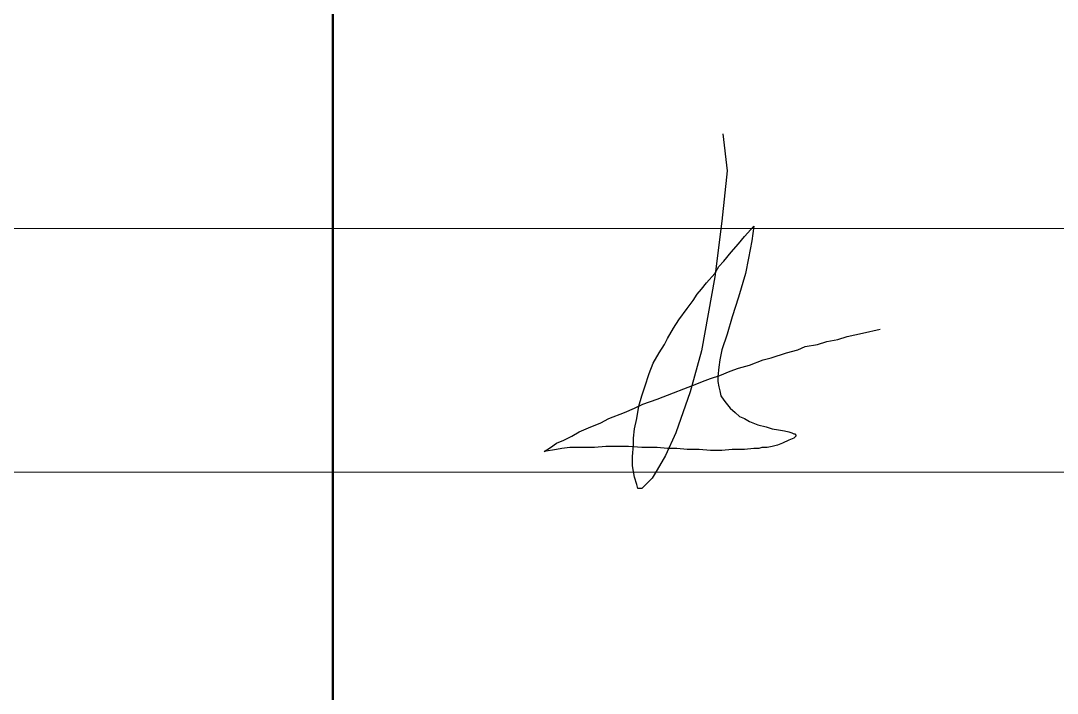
# Model space of a CAD drawing. Header units: millimetres. Extents: x -695119 to 412940, y -249585 to 622758.
# Drawn here: x 17.231 to 18.072, y 0.802 to 1.348 of the extents above; entities that cross this region are included whole.
import ezdxf

# ---------------------------------------------------------------- set-up
doc = ezdxf.new("R2010")
doc.units = ezdxf.units.MM
for name, color, linetype in [('PDF _020_средний', 7, 'Continuous'), ('PDF _020_текст', 5, 'Continuous'), ('PDF _050_основной', 7, 'Continuous')]:
    doc.layers.add(name, color=color, linetype=linetype)

msp = doc.modelspace()

# ---------------------------------------------------------------- linework, layer by layer
at = {"layer": 'PDF _020_средний', "lineweight": 20}
for points in [[(15.90877, 1.17926), (18.46814, 1.17926)], [(15.90877, 0.98175), (18.46814, 0.98175)]]:
    msp.add_lwpolyline(points, dxfattribs=at)
at = {"layer": 'PDF _020_текст', "lineweight": 30}
msp.add_lwpolyline([(17.80059, 1.25593), (17.80392, 1.22593), (17.79976, 1.18509), (17.79392, 1.14009), (17.78309, 1.08009), (17.77392, 1.04675), (17.76225, 1.01341), (17.75392, 0.99508), (17.74725, 0.98341), (17.74309, 0.97674), (17.73725, 0.97091), (17.73475, 0.96841), (17.73309, 0.96841), (17.73142, 0.96841), (17.73059, 0.97174), (17.72892, 0.97758), (17.72725, 0.98675), (17.72725, 0.99425), (17.72808, 1.00341), (17.72808, 1.00925), (17.72892, 1.01675), (17.73059, 1.02508), (17.73225, 1.03508), (17.73475, 1.04342), (17.73725, 1.05092), (17.74059, 1.06175), (17.74392, 1.07009), (17.74892, 1.07842), (17.75309, 1.08509), (17.75559, 1.09009), (17.76059, 1.09842), (17.76475, 1.10509), (17.77142, 1.11426), (17.77642, 1.12092), (17.77976, 1.12592), (17.78309, 1.13009), (17.78726, 1.13509), (17.79392, 1.14259), (17.79726, 1.14843), (17.80142, 1.15259), (17.80726, 1.16009), (17.81309, 1.16676), (17.81809, 1.17259), (17.82559, 1.18093), (17.82393, 1.16926), (17.82143, 1.15509), (17.81893, 1.14259), (17.81309, 1.12342), (17.80809, 1.10759), (17.80392, 1.09342), (17.79976, 1.08092), (17.79809, 1.07259), (17.79726, 1.06675), (17.79642, 1.05925), (17.79642, 1.05508), (17.79726, 1.05092), (17.79809, 1.04758), (17.79892, 1.04342), (17.80142, 1.04008), (17.80309, 1.03758), (17.80642, 1.03342), (17.81059, 1.03008), (17.81393, 1.02675), (17.81809, 1.02508), (17.82226, 1.02258), (17.82893, 1.02008), (17.83559, 1.01841), (17.84059, 1.01675), (17.84559, 1.01591), (17.85059, 1.01508), (17.85393, 1.01425), (17.85643, 1.01341), (17.8581, 1.01258), (17.85893, 1.01258), (17.85976, 1.01175), (17.85976, 1.01091), (17.8581, 1.00925), (17.85393, 1.00758), (17.84893, 1.00508), (17.84476, 1.00341), (17.84059, 1.00258), (17.83643, 1.00175), (17.83226, 1.00175), (17.82976, 1.00091), (17.82559, 1.00091), (17.81809, 1.00008), (17.80809, 1.00008), (17.79976, 0.99925), (17.79059, 0.99925), (17.78142, 1.00008), (17.77142, 1.00008), (17.76309, 1.00091), (17.75559, 1.00091), (17.74725, 1.00175), (17.73475, 1.00175), (17.72392, 1.00258), (17.71558, 1.00258), (17.70558, 1.00258), (17.69642, 1.00175), (17.68641, 1.00175), (17.67975, 1.00175), (17.67641, 1.00175), (17.66975, 1.00091), (17.66558, 1.00008), (17.65558, 0.99841), (17.66058, 1.00175), (17.66558, 1.00508), (17.67141, 1.00758), (17.67808, 1.01091), (17.68391, 1.01425), (17.69142, 1.01758), (17.70142, 1.02175), (17.70808, 1.02508), (17.72058, 1.03008), (17.72892, 1.03342), (17.73559, 1.03675), (17.74725, 1.04092), (17.76059, 1.04592), (17.76892, 1.04925), (17.77809, 1.05258), (17.78392, 1.05508), (17.79059, 1.05758), (17.79809, 1.06008), (17.80642, 1.06342), (17.81309, 1.06592), (17.82226, 1.06842), (17.83309, 1.07259), (17.83976, 1.07425), (17.85226, 1.07842), (17.86143, 1.08092), (17.86726, 1.08342), (17.87726, 1.08509), (17.88476, 1.08759), (17.89393, 1.08925), (17.90143, 1.09175), (17.91393, 1.09425), (17.9281, 1.09759)], dxfattribs=at)
at = {"layer": 'PDF _050_основной', "lineweight": 50}
msp.add_lwpolyline([(17.4839, 2.36019), (17.4839, 0.19502)], dxfattribs=at)

doc.saveas('drawing.dxf')
